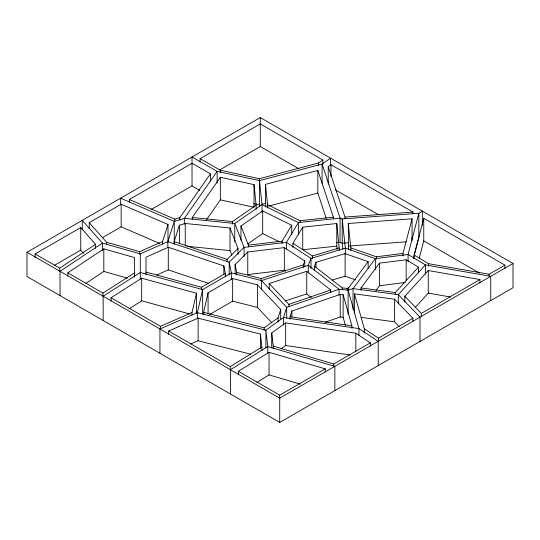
<?xml version="1.0" encoding="UTF-8"?>
<svg xmlns="http://www.w3.org/2000/svg" width="540" height="540" viewBox="0 0 540 540"><rect width="100%" height="100%" fill="white"/><g stroke="black" fill="none" stroke-linecap="round" stroke-linejoin="round"><path stroke-width="0.81" d="M191.997 315.05L191.997 312.538L196.439 293.207L141.683 278.208L111.044 297.776L111.044 301.124M203.587 314.834L203.587 312.322L208.076 292.795L232.646 278.552L257.384 284.823L280.706 309.541L280.706 319.586M403.002 255.926L403.002 253.415L412.054 218.794L348.26 223.493L348.604 249.352M414.153 258.39L414.153 255.042L423.758 218.295L504.907 265.147L504.907 268.495M413.35 258.566L418.844 237.566L418.844 213.293L422.334 211.126L422.334 225.356M419.162 258.471L423.758 240.894L423.758 218.295M278.127 321.962L278.127 317.776L280.706 309.541M290.075 319.255L290.075 316.744L291.863 311.047L340.227 294.428L343.136 294.692L351.905 325.822L351.905 328.334M162.601 243.979L162.601 241.468L167.994 224.458L121.163 204.228L89.249 222.656L89.249 228.515M174.184 244.134L174.184 241.623L179.381 225.227L185.254 223.466L230.02 228.022L238.025 248.495L238.025 254.354M303.305 267.368L303.305 264.85L304.79 260.996L284.33 247.617L247.766 251.971L235.096 264.6L235.096 273.807M314.483 270.439L314.483 266.254L316.008 262.298L345.107 253.625L368.152 261.637L368.152 268.333M282.096 243.648L282.096 241.137L291.722 225.281L262.69 210.958L240.962 226.01L240.962 240.239M292.93 247.448L292.93 243.263L302.717 227.144L336.798 223.513L339.383 250.405M179.82 220.165L179.82 217.654L210.411 173.84L192.031 163.316L129.337 199.51L129.337 202.021M192.281 219.152L192.281 217.478L220.347 177.275L254.023 184.626L256.156 205.166L256.156 209.351M206.55 219.638L220.347 199.874L220.347 177.275M314.483 266.254L342.266 287.928L347.112 288.367L348.577 287.915L368.152 261.637M360.997 290.466L360.997 287.955L379.471 263.156L406.168 259.774L418.419 267.145L418.419 273.004M375.975 290.446L379.471 285.755L379.471 263.156M395.32 294.206L395.32 292.531L418.419 267.145M404.838 302.137L404.838 296.278L428.267 270.526L479.952 279.558L479.952 282.906M415.436 307.226L428.267 293.125L428.267 270.526M227.111 261.887L227.111 259.375L238.025 248.495M203.587 312.322L264.175 327.821L278.127 317.776M271.735 348.003L271.735 332.937L285.66 322.913L355.82 333.214L370.373 342.826L370.373 346.174M281.016 348.854L285.66 345.512L350.042 354.962M192.281 217.478L232.49 221.562L256.156 205.166M247.752 243.911L262.69 233.564L262.69 210.958M200.124 158.645L220.3 170.201L259.301 178.72L318.533 162.992L322.853 160.036L260.28 123.91L200.124 158.645L200.124 161.993M328.219 184.187L328.219 166.61L330.973 164.727L412.972 212.065L412.972 213.739M59.738 271.499L59.738 268.151L95.546 244.269L80.744 227.563L35.093 253.922L35.093 257.269M67.844 276.183L67.844 272.835L103.822 248.839L134.568 257.614L134.568 277.081M85.833 283.439L103.822 271.438L127.285 278.134M102.944 296.447L102.944 293.099L134.568 272.896M129.148 308.812L141.683 300.807L189.992 314.044M230.276 369.961L230.276 366.613L261.913 347.018L260.401 334.085L198.119 318.148L168.622 331.02L168.622 334.368M238.37 374.632L238.37 371.284L269.028 352.303L325.249 368.874L325.249 372.222M256.905 382.408L269.028 374.902L300.348 384.136M146.009 272.079L201.454 287.273L225.356 273.416L223.844 265.916L168.284 247.28L146.009 257.182L146.009 274.59M204.093 313.025L202.655 313.855L202.655 289.582L231.356 272.95L261.475 280.584L308.333 265.336L311.006 258.397L345.323 248.171L375.381 258.62L408.071 254.482L425.399 264.897L490.745 276.325L490.745 300.598M209.52 314.557L232.646 301.158L257.384 307.429L271.607 322.495M27 252.254L260.28 117.572L513 263.473L513 287.746L279.72 422.429L27 276.527L27 252.254L279.72 398.156L513 263.473M54.655 265.228L80.744 250.169L80.744 227.563M102.303 237.722L121.163 226.834L159.55 243.412M151.207 209.486L192.031 185.915L199.807 190.37M219.692 169.945L260.28 146.516L298.843 168.777M238.37 371.284L279.72 395.159L325.249 368.874M271.735 332.937L273.274 346.133L333.754 363.967L370.373 342.826M378.479 341.489L378.479 338.141L412.898 318.269L394.571 299.207L354.496 293.868L354.496 313.126M421.308 316.764L421.308 313.416L479.952 279.558M414.153 255.042L428.49 263.662L489.125 274.259L504.907 265.147M89.249 222.656L106.623 242.271L139.624 251.687L162.601 241.468M82.256 229.554L82.256 220.347L102.391 243.074L140.292 253.888L167.832 241.637L229.196 262.217L231.356 272.95L231.356 279.646M156.762 275.002L168.284 269.885L208.764 283.459M111.044 297.776L160.454 326.302L191.997 312.538M190.553 344.048L198.119 340.747L250.695 354.2M330.71 290.014L306.74 271.316L269.197 283.534L288.88 304.385L330.71 290.014L330.71 292.525M325.161 322.211L340.227 317.034L343.136 317.291L345.384 325.276M235.096 264.6L236.662 272.356L261.158 278.566L303.305 264.85M285.174 300.935L306.74 293.915L311.276 297.459M129.337 199.51L174.812 219.152L179.82 217.654M292.93 243.263L312.343 255.953L339.383 247.894M332.174 280.078L345.107 276.224L355.435 279.815M265.457 206.955L265.457 184.356L317.844 170.444L333.369 217.161L333.369 218.835M261.954 204.248L266.018 203.175M268.684 206.098L317.844 193.05L317.844 170.444M348.26 223.493L350.851 247.907L376.38 256.784L403.002 253.415M379.471 285.755L405.331 282.488M240.962 226.01L248.447 245.14L282.096 241.137M285.741 271.141L284.33 270.216L247.766 274.57L247.766 251.971M265.457 184.356L267.57 204.674L300.065 220.712L333.369 217.161M336.744 242.764L340.072 242.406L342.225 243.209L348.887 242.723M336.798 223.513L336.798 246.119L302.717 249.743L302.717 227.144M328.219 166.61L344.993 217.073L412.972 212.065M411.345 238.12L413.012 237.992M348.26 246.098L406.181 241.826M186.914 246.24L230.02 250.621L231.802 255.17M360.997 287.955L395.32 292.531M361.179 317.365L394.571 321.813L399.155 326.579M290.075 316.744L351.905 325.822M428.267 293.125L450.414 297M253.807 203.654L259.517 204.896L259.686 206.55M220.347 199.874L253.206 207.05M196.175 312.079L197.795 312.525M174.184 241.623L227.111 259.375M262.69 233.564L279.065 241.643M335.327 189.844L378.142 214.556M423.758 240.894L479.547 273.105M35.093 253.922L59.738 268.151M67.844 272.835L102.944 293.099M168.622 331.02L230.276 366.613M354.496 293.868L364.338 328.799L378.479 338.141M404.838 296.278L421.308 313.416M80.744 250.169L83.484 253.26M317.844 193.05L326.261 218.383M342.839 249.062L342.225 243.209L342.225 218.936L340.072 218.133L298.418 222.568L262.001 204.606L259.517 180.623L217.134 171.369L192.017 156.978L192.031 185.915M336.798 246.119L337.142 249.365M489.125 274.259L489.125 275.933M428.49 263.662L428.49 266.173M425.399 274.111L425.399 264.897L398.338 294.651L398.338 303.858M419.992 341.449L419.992 317.176L398.338 294.651L353.032 288.617L348.118 290.122L339.066 289.312L286.7 307.307L283.5 317.513L283.5 325.046M412.898 318.269L412.898 321.617M412.054 218.794L412.054 240.556M408.071 262.015L408.071 254.482L418.844 213.293L342.225 218.936L345.323 248.171L345.323 254.03M406.168 259.774L406.168 280.706M394.571 299.207L394.571 321.813M378.196 365.58L378.196 341.3L358.952 328.59L283.5 317.513L265.882 330.197L197.357 312.667L159.935 329.002L159.935 353.275M376.38 256.784L376.38 259.295M375.381 269.5L375.381 258.62L353.032 288.617L353.032 309.541M364.338 328.799L364.338 332.984M358.952 335.286L358.952 328.59L348.118 290.122L348.118 314.395M355.82 333.214L355.82 351.628M350.851 247.907L350.851 250.418M348.577 287.915L348.577 290.425M347.112 288.367L347.112 290.041M345.107 253.625L345.107 276.224M344.993 217.073L344.993 218.754M343.136 294.692L343.136 317.291M342.266 287.928L342.266 289.602M340.227 294.428L340.227 317.034M340.072 242.406L340.072 218.133L322.083 164.012L330.615 158.18L330.615 165.713M339.066 295.171L339.066 289.312L308.333 265.336L308.333 272.869M334.854 390.602L334.854 366.323L267.786 346.552L230.418 369.698L230.418 393.971M333.754 363.967L333.754 366.478M330.973 164.727L330.973 176.445M322.853 160.036L322.853 164.221M322.083 183.263L322.083 164.012L259.517 180.623L259.517 204.896M318.533 162.992L318.533 165.503M316.008 262.298L316.008 267.32M312.343 255.953L312.343 258.464M311.006 268.441L311.006 258.397L286.423 242.325L244.1 247.361L229.196 262.217L229.196 274.772M306.74 271.316L306.74 293.915M304.79 260.996L304.79 266.854M300.065 220.712L300.065 222.386M298.418 234.286L298.418 222.568L286.423 242.325L286.423 249.021M291.863 311.047L291.863 316.906M291.722 225.281L291.722 234.495M288.88 304.385L288.88 306.896M286.7 318.188L286.7 307.307L261.475 280.584L261.475 289.791M285.66 322.913L285.66 345.512M284.33 247.617L284.33 270.216M279.72 395.159L279.72 422.429M273.274 346.133L273.274 348.644M269.197 283.534L269.197 289.393M269.028 352.303L269.028 374.902M267.786 353.248L267.786 346.552L265.882 330.197L265.882 347.774M267.57 204.674L267.57 208.022M264.175 327.821L264.175 330.332M262.001 212.139L262.001 204.606L234.765 223.472L184.336 218.349L174.258 221.373L120.623 198.2L120.623 204.896M261.913 347.018L261.913 350.365M261.158 278.566L261.158 281.077M260.401 334.085L260.401 348.314M260.28 117.572L260.28 146.516M259.301 178.72L259.301 180.394M257.384 284.823L257.384 307.429M254.023 184.626L254.023 207.232M248.447 245.14L248.447 246.814M244.1 256.568L244.1 247.361L234.765 223.472L234.765 241.893M236.662 272.356L236.662 274.867M232.646 278.552L232.646 301.158M232.49 221.562L232.49 224.073M230.02 228.022L230.02 250.621M225.356 273.416L225.356 276.764M223.844 265.916L223.844 274.286M220.3 170.201L220.3 172.712M217.134 183.087L217.134 171.369L184.336 218.349L184.336 224.208M210.411 173.84L210.411 181.379M208.076 292.795L208.076 313.72M201.454 287.273L201.454 289.784M198.119 318.148L198.119 340.747M197.357 318.526L197.357 312.667L202.655 289.582L140.292 272.498L103.154 296.217L103.154 320.49M196.439 293.207L196.439 313.295M185.254 223.466L185.254 245.234M179.381 225.227L179.381 243.641M174.812 219.152L174.812 221.67M174.258 243.972L174.258 221.373L167.832 241.637L167.832 247.496M168.284 247.28L168.284 269.885M167.994 224.458L167.994 242.042M160.454 326.302L160.454 328.813M141.683 278.208L141.683 300.807M140.292 253.888L140.292 279.194M139.624 251.687L139.624 254.198M121.163 204.228L121.163 226.834M106.623 242.271L106.623 243.945M103.822 248.839L103.822 271.438M102.391 250.607L102.391 243.074L60.035 271.323L60.035 295.596M95.546 244.269L95.546 248.454"/></g></svg>
